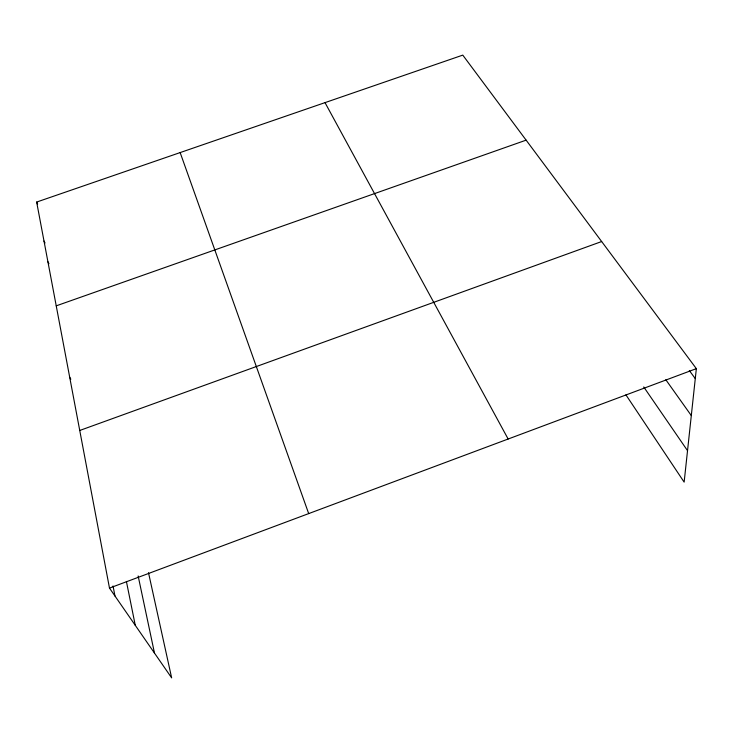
<?xml version="1.0" encoding="UTF-8"?>
<svg xmlns="http://www.w3.org/2000/svg" width="733" height="733" viewBox="0 0 733 733"><rect width="100%" height="100%" fill="white"/><g stroke="black" fill="none" stroke-linecap="round" stroke-linejoin="round"><path stroke-width="1.1" d="M148.487 572.656L171.65 677.878L109.483 588.086L36.65 202.061L462.78 55.122L696.35 368.644L684.146 482.131L625.918 394.849M109.483 588.086L696.35 368.644M79.741 430.473L601.656 241.542M56.23 305.844L526.12 140.15M689.304 370.513L695.278 378.604M665.821 379.74L691.301 415.574M643.739 386.951L687.527 450.667M69.708 377.284L70.826 379.218M325.012 102.629L508.143 439.012M47.911 261.754L48.955 263.715M44.007 241.056L45.034 243.008M36.65 202.061L37.649 204.012M180.153 152.574L308.685 513.595M138.143 575.955L154.48 653.076M126.397 581.425L135.275 625.331M113.038 585.96L114.962 596.002"/></g></svg>
